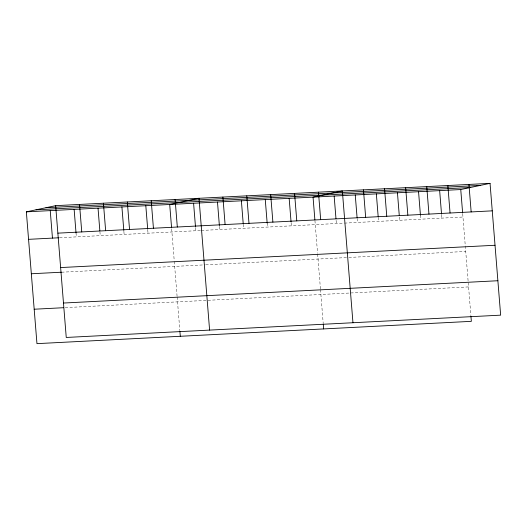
<?xml version="1.0" encoding="UTF-8"?>
<svg xmlns="http://www.w3.org/2000/svg" width="527" height="527" viewBox="0 0 527 527"><rect width="100%" height="100%" fill="white"/><g stroke="black" fill="none" stroke-linecap="round" stroke-linejoin="round"><path stroke-width="0.4" stroke-dasharray="2.63 1.98" d="M59.623 237.743L200.583 230.503M201.38 230.464L343.67 223.158M344.48 223.119L462.956 217.032M61.593 272.209L204.944 264.844M205.741 264.804L348.057 257.499M348.874 257.453L465.73 251.451M65.243 307.63L468.582 286.919M462.699 213.797L470.888 315.601M441.6 214.884L441.857 218.112M420.434 215.154L420.763 219.199M399.4 217.045L399.664 220.279M378.234 217.322L378.564 221.366M357.135 218.409L357.464 222.447M336.101 220.299L336.364 223.534M314.942 220.576L317.57 253.303M317.636 254.119L320.436 288.862M320.495 289.666L323.196 323.189M291.115 222.611L291.372 225.846M267.156 223.026L267.479 227.071M243.263 224.252L243.586 228.296M219.436 226.287L219.7 229.522M195.543 227.519L195.807 230.754M171.65 228.744L174.22 260.661M174.285 261.484L177.079 296.22M177.144 297.03L179.845 330.548M147.758 229.97L148.021 233.204M123.871 231.195L124.128 234.429M99.913 231.617L100.235 235.655M76.02 232.842L76.343 236.886"/><path stroke-width="0.79" d="M470.954 316.424L471.349 321.338L36.956 343.644L26.35 211.847L55.651 205.662L490.044 183.356L500.65 315.153L66.25 337.458L55.651 205.662M26.35 211.847L460.75 189.542L490.044 183.356M45.981 207.704L480.38 185.399M36.02 209.805L470.413 187.5M57.858 233.151L492.258 210.846M28.563 239.337L58.826 237.782M60.631 267.571L495.024 245.266M31.33 273.763L61.593 272.209M63.484 303.038L497.883 280.733M34.183 309.224L63.648 307.709M468.944 184.437L471.158 211.926M460.75 189.542L462.634 212.987M447.845 185.517L450.058 213.013M439.65 190.622L441.534 214.074M426.745 186.604L428.958 214.094M418.55 191.709L420.434 215.154M405.652 187.684L407.858 215.181M397.45 192.79L399.268 215.431M384.552 188.771L386.759 216.261M376.35 193.877L378.169 216.511M363.452 189.852L365.659 217.341M355.251 194.957L357.075 217.598M352.958 322.735L342.352 190.939L313.051 197.124L314.876 219.766M334.151 196.044L335.976 218.679M318.46 192.164L320.673 219.654M323.262 324.006L323.657 328.927M294.567 193.389L296.78 220.879M289.158 198.35L291.049 221.801M270.674 194.621L272.887 222.111M265.265 199.581L267.156 223.026M246.781 195.846L248.994 223.336M241.379 200.807L243.197 223.448M222.895 197.072L225.101 224.561M217.486 202.032L219.37 225.484M209.601 330.1L199.002 198.297L169.701 204.489L171.525 227.124M193.593 203.257L195.477 226.709M175.109 199.529L177.322 227.018M179.911 331.371L180.306 336.285M151.216 200.754L153.429 228.244M145.808 205.714L147.698 229.159M127.323 201.979L129.537 229.469M121.915 206.94L123.805 230.391M103.43 203.205L105.644 230.694M98.029 208.165L99.847 230.806M79.537 204.43L81.751 231.926M74.136 209.397L76.02 232.842M50.243 210.622L52.456 238.112"/></g></svg>
